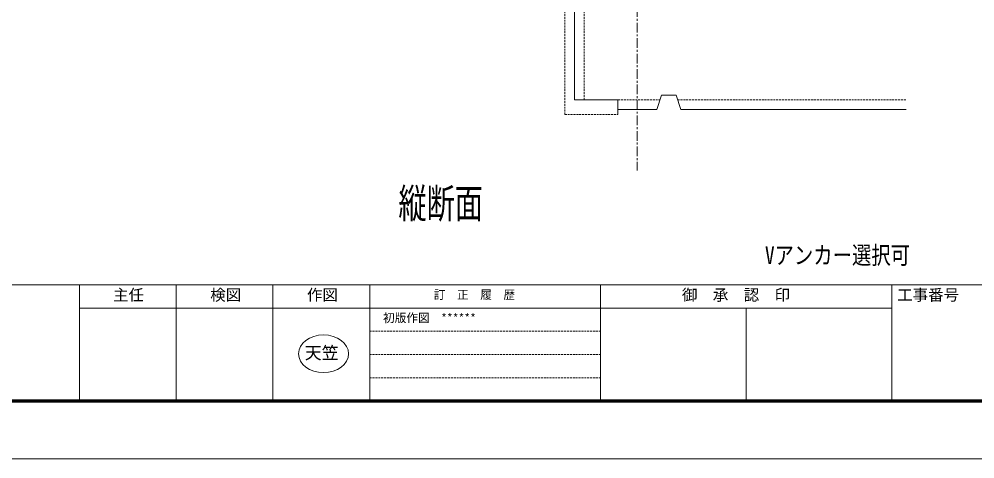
# Model space of a CAD drawing. Units: millimetres, scale not verified. Extents: x -1682 to 1682, y -1188 to 1188.
# Drawn here: x -689 to 300, y -1188 to -733 of the extents above; entities that cross this region are included whole.
import ezdxf
from ezdxf.enums import TextEntityAlignment as Align

# ---------------------------------------------------------------- set-up
doc = ezdxf.new("R2010")
doc.units = ezdxf.units.MM
doc.header["$LTSCALE"] = 8
doc.linetypes.add('USER1', pattern=[2, 1.25, -0.25, 0.25, -0.25])
doc.linetypes.add('USER3', pattern=[0.375, 0.25, -0.125])
for name, color, linetype, lineweight in [('0-0_0', 7, 'Continuous', 18), ('0-1_DEFPOINTS', 7, 'Continuous', 18), ('0-4_WAKU', 7, 'Continuous', 18), ('0-6_2躯体線', 4, 'Continuous', 18), ('0-7_3中心線', 2, 'USER1', 18), ('0-F_2躯体隠れ', 6, 'USER3', 18)]:
    doc.layers.add(name, color=color, linetype=linetype, lineweight=lineweight)
doc.layers.add('0-2_MOJI', color=7, linetype='Continuous')
doc.styles.add('ＭＳ ゴシック', font='')
doc.styles.get('ＭＳ ゴシック').set_extended_font_data('MS Gothic')

msp = doc.modelspace()

# ---------------------------------------------------------------- linework, layer by layer
at = {"layer": '0-0_0'}
msp.add_ellipse((-373.675, -1079.297), major_axis=(25.847, 0), ratio=0.755094, dxfattribs=at)
at = {"layer": '0-1_DEFPOINTS', "color": 5}
msp.add_line((-1682, -1188), (1682, -1188), dxfattribs=at)
at = {"layer": '0-4_WAKU'}
for p, q in [((-1602, -1008), (1598, -1008)), ((-626, -1008), (-626, -1128)), ((-526, -1008), (-526, -1128)), ((-426, -1008), (-426, -1128)), ((-326, -1008), (-326, -1128)), ((-87.333, -1008), (-87.333, -1128)), ((214, -1008), (214, -1128)), ((-626, -1032), (-326, -1032)), ((-326, -1032), (-87.333, -1032)), ((-87.333, -1032), (214, -1032)), ((63.333, -1032), (63.333, -1128)), ((-1603.2, -1129.2), (1599.2, -1129.2)), ((-1602.6, -1128.6), (1598.6, -1128.6)), ((-1602, -1128), (1598, -1128)), ((-1601.4, -1127.4), (1597.4, -1127.4)), ((-1600.8, -1126.8), (1596.8, -1126.8))]:
    msp.add_line(p, q, dxfattribs=at)
at = {"layer": '0-4_WAKU', "linetype": 'USER3'}
for p, q in [((-326, -1056), (-87.333, -1056)), ((-326, -1080), (-87.333, -1080)), ((-326, -1104), (-87.333, -1104))]:
    msp.add_line(p, q, dxfattribs=at)
at = {"layer": '0-6_2躯体線'}
for p, q in [((-114.235, -816.773), (-114.235, -486.773)), ((-114.235, -816.773), (-69.235, -816.773)), ((-69.235, -816.773), (-69.235, -831.773)), ((-24.235, -811.773), (-29.235, -826.773)), ((-24.235, -811.773), (-9.235, -811.773)), ((-9.235, -811.773), (-4.235, -826.773)), ((-69.235, -826.773), (-29.235, -826.773)), ((-4.235, -826.773), (228.792, -826.773))]:
    msp.add_line(p, q, dxfattribs=at)
at = {"layer": '0-7_3中心線'}
msp.add_line((-49.235, 655.076), (-49.235, -889.897), dxfattribs=at)
at = {"layer": '0-F_2躯体隠れ'}
for p, q in [((-124.235, -831.773), (-124.235, -476.773)), ((-104.235, -816.773), (-104.235, -643.439)), ((-69.235, -816.773), (-25.901, -816.773)), ((-7.568, -816.773), (228.792, -816.773)), ((-124.235, -831.773), (-69.235, -831.773))]:
    msp.add_line(p, q, dxfattribs=at)

# ---------------------------------------------------------------- texts
at = {"layer": '0-0_0', "style": 'ＭＳ ゴシック'}
for s, height, width, p in [('縦断面', 30.55, 0.7, (-296.289, -948.207)), ('Vアンカー選択可', 18.33, 0.8, (82.735, -991.98))]:
    msp.add_text(s, height=height, dxfattribs=dict(at, width=width)).set_placement(p, align=Align.BOTTOM_LEFT)
for s, height, p in [('初版作図\u3000******', 8.798, (-312.094, -1049.283)), ('天笠', 12.9, (-393.167, -1088.655))]:
    msp.add_text(s, height=height, dxfattribs=at).set_placement(p, align=Align.BOTTOM_LEFT)
at = {"layer": '0-2_MOJI', "style": 'ＭＳ ゴシック'}
for s, height, p in [('主任', 11.73, (-591.395, -1027.794)), ('検図', 11.73, (-490.862, -1027.794)), ('作図', 11.73, (-390.862, -1027.794)), ('訂\u3000正\u3000履\u3000歴', 8.798, (-259.675, -1025.283)), ('御  承  認  印', 11.73, (-3.106, -1027.794)), ('工事番号', 11.73, (219.508, -1027.794))]:
    msp.add_text(s, height=height, dxfattribs=at).set_placement(p, align=Align.BOTTOM_LEFT)

doc.saveas('drawing.dxf')
